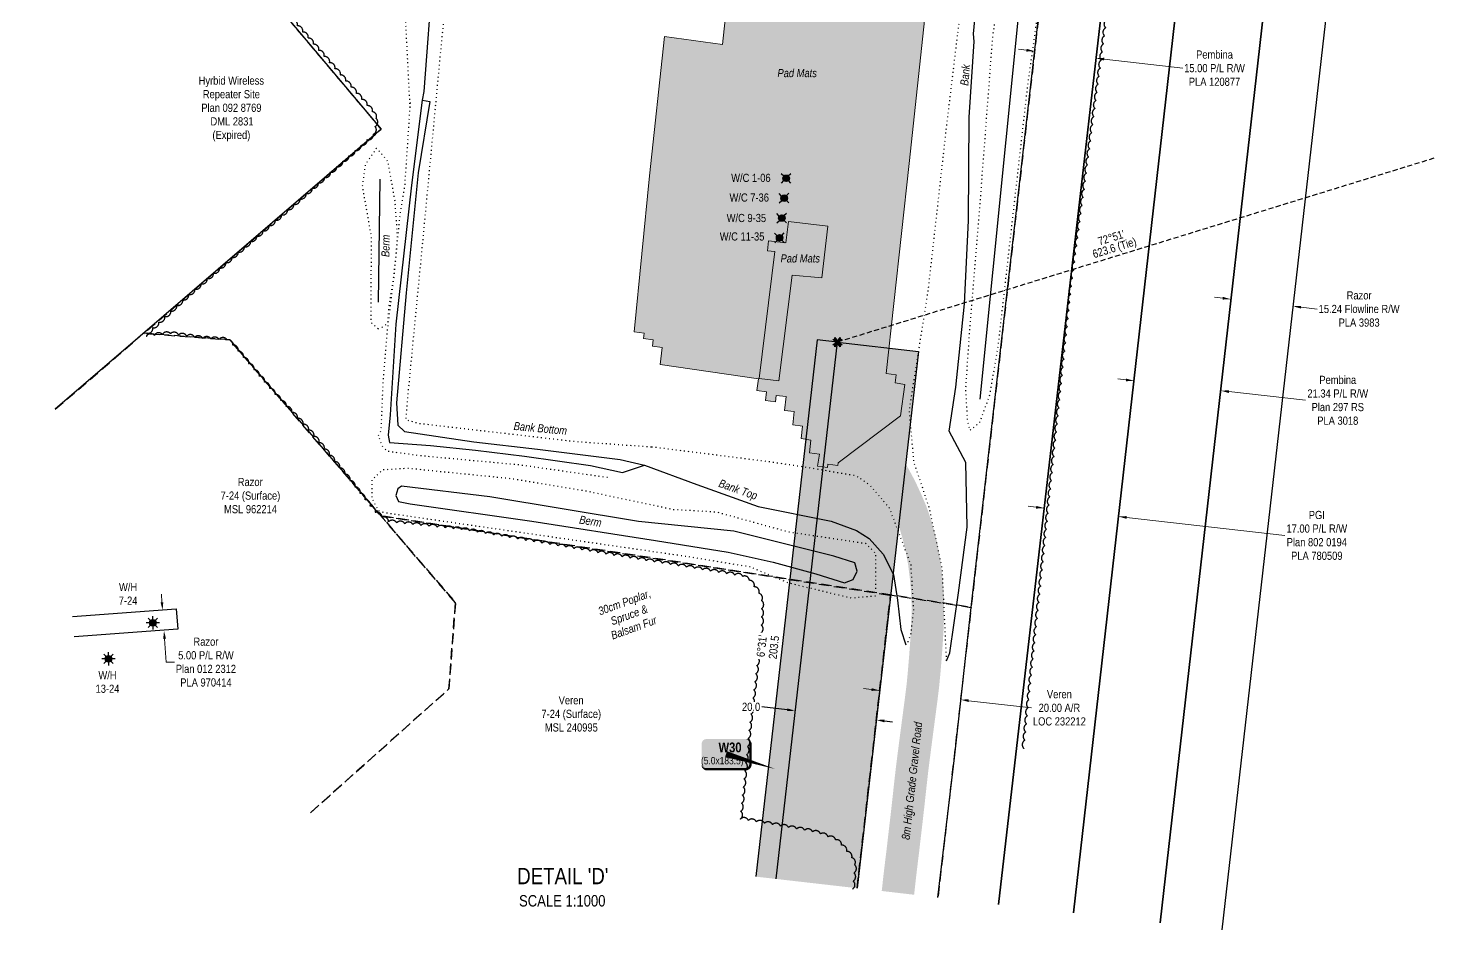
# Model space of a CAD drawing. Extents: x 507923 to 518388, y 6020717 to 6030806.
# Drawn here: x 516663 to 518388, y 6023211 to 6024317 of the extents above; entities that cross this region are included whole.
import ezdxf
from ezdxf.enums import TextEntityAlignment as Align

# ---------------------------------------------------------------- set-up
doc = ezdxf.new("R2010")
doc.units = 0
doc.header["$LTSCALE"] = 5
doc.header["$PDSIZE"] = 0.5
for name, pattern in [('0', [1, 1, 0]), ('foc-ACCESSROAD', [3.75, 2.5, -1.25]), ('foc-TIELINE', [1.875, 1.25, -0.625]), ('foc-TOPO', [1, 0.2, -0.8])]:
    doc.linetypes.add(name, pattern=pattern)
doc.layers.get('Defpoints').update_dxf_attribs({"color": 9})
for name, color, linetype in [('AS-DRILL-T', 8, 'Continuous'), ('AS-ROADS', 254, 'Continuous'), ('C-AR', 13, 'foc-ACCESSROAD'), ('C-WS', 13, 'foc-ACCESSROAD'), ('C-WS-S', 8, 'Continuous'), ('CG-NOTES', 7, 'Continuous'), ('F-RW', 190, 'Continuous'), ('F-WS', 190, 'foc-ACCESSROAD'), ('F-WS-S', 8, 'Continuous'), ('L-BD1', 253, 'Continuous'), ('L-MON', 1, 'Continuous'), ('L-TIE', 7, 'foc-TIELINE'), ('L-TIE-T', 7, 'Continuous'), ('P-PROPOSED', 10, 'Continuous'), ('P-PROPOSED-H', 21, 'Continuous'), ('P-TEMP-BLOCKS', 250, 'Continuous'), ('P-TXT', 4, 'Continuous'), ('P-WORKAREA', 113, 'Continuous'), ('P-WORKAREA-H', 111, 'Continuous'), ('T-BUSH', 110, '0'), ('T-BUSH-T', 110, 'Continuous'), ('T-GENERAL', 48, 'foc-TOPO'), ('T-SLOPE', 48, 'Continuous')]:
    doc.layers.add(name, color=color, linetype=linetype)
for name, color, linetype, lineweight in [('AS-GENERAL', 48, 'Continuous', 18), ('C-AR-T', 13, 'Continuous', 9), ('C-WS-T', 13, 'Continuous', 9), ('F-FLOWLINE-T', 190, 'Continuous', 9), ('F-RW-T', 190, 'Continuous', 9), ('F-WS-T', 190, 'Continuous', 9), ('T-TEXT', 48, 'Continuous', 18)]:
    doc.layers.add(name, color=color, linetype=linetype, lineweight=lineweight)
doc.styles.add('80', font='ARIALN.TTF', dxfattribs={"height": 10})
doc.styles.add('80CG', font='ARIALN.TTF', dxfattribs={"height": 10})
doc.styles.add('80L', font='ARIALN.TTF', dxfattribs={"height": 10})
doc.styles.add('80LS', font='ARIALNI.TTF', dxfattribs={"height": 10})
doc.styles.add('BOLD', font='ARIALNB.TTF')
doc.dimstyles.new('Compass 5 000', dxfattribs={"dimscale": 5, "dimtxt": 9, "dimasz": 2, "dimexe": 0.2, "dimexo": 0.0625, "dimgap": 0.5, "dimtad": 0, "dimtih": 1, "dimtoh": 1, "dimzin": 0, "dimdsep": 46, "dimtxsty": '80CG', "dimcen": 0.1, "dimse1": 1, "dimse2": 1, "dimclrd": 256, "dimclrt": 256, "dimaunit": 1, "dimadec": 4, "dimazin": 0, "dimtfac": 0.06, "dimtofl": 0, "dimtmove": 0, "dimatfit": 1, "dimfxl": 0.2, "dimtolj": 1, "dimtzin": 0, "dimlwd": -1, "dimarcsym": 0})

# ---------------------------------------------------------------- blocks, each defined once
blk = doc.blocks.new('*D513')
at = {"layer": 'Defpoints', "color": 0, "transparency": 16777216}
for p in [(518202.3, 6024541.9), (518278.6, 6024533.2), (518215, 6023975.6)]:
    blk.add_point(p, dxfattribs=at)
at = {"layer": 'F-FLOWLINE-T', "transparency": 16777216}
for p, q in [((518128.8, 6023985.5), (518118.9, 6023986.6)), ((518224.9, 6023974.5), (518244.8, 6023972.2))]:
    blk.add_line(p, q, dxfattribs=at)
for points in [[(518129, 6023987.1), (518128.6, 6023983.8), (518138.7, 6023984.3)], [(518225.1, 6023976.1), (518224.7, 6023972.8), (518215, 6023975.6)]]:
    blk.add_solid(points, dxfattribs=at)
at = {"layer": 'F-FLOWLINE-T', "transparency": 16777216, "insert": (518296.2, 6023972.2), "char_height": 10, "attachment_point": 5, "style": '80CG'}
blk.add_mtext('\\A1;Razor\\P15.24 Flowline R/W\\PPLA 3983', dxfattribs=at)
blk = doc.blocks.new('*D514')
at = {"layer": 'Defpoints', "color": 0, "transparency": 16777216}
for p in [(518075.5, 6024371.1), (518182, 6024359), (518126.6, 6023872)]:
    blk.add_point(p, dxfattribs=at)
at = {"layer": 'F-RW-T', "transparency": 16777216}
for p, q in [((518010.2, 6023885.3), (518000.2, 6023886.4)), ((518136.5, 6023870.9), (518230.5, 6023860.2))]:
    blk.add_line(p, q, dxfattribs=at)
for points in [[(518010.3, 6023886.9), (518010, 6023883.6), (518020.1, 6023884.1)], [(518136.7, 6023872.5), (518136.4, 6023869.2), (518126.6, 6023872)]]:
    blk.add_solid(points, dxfattribs=at)
at = {"layer": 'F-RW-T', "transparency": 16777216, "insert": (518270, 6023860.2), "char_height": 10, "attachment_point": 5, "style": '80CG'}
blk.add_mtext('\\A1;Pembina\\P21.34 P/L R/W\\PPlan 297 RS\\PPLA 3018', dxfattribs=at)
blk = doc.blocks.new('*D515')
at = {"layer": 'Defpoints', "color": 0, "transparency": 16777216}
for p in [(516663.4, 6023590.6), (516830.1, 6023577.6), (516665.2, 6023565.7)]:
    blk.add_point(p, dxfattribs=at)
at = {"layer": 'F-RW-T', "transparency": 16777216}
for p, q in [((516827.6, 6023612.5), (516826.8, 6023622.5)), ((516830.8, 6023567.6), (516832.8, 6023539.1)), ((516832.8, 6023539.1), (516842.8, 6023539.1))]:
    blk.add_line(p, q, dxfattribs=at)
for points in [[(516829.2, 6023612.6), (516825.9, 6023612.4), (516828.3, 6023602.5)], [(516832.5, 6023567.7), (516829.1, 6023567.5), (516830.1, 6023577.6)]]:
    blk.add_solid(points, dxfattribs=at)
at = {"layer": 'F-RW-T', "transparency": 16777216, "insert": (516881.5, 6023539.1), "char_height": 10, "attachment_point": 5, "style": '80CG'}
blk.add_mtext('\\A1;Razor\\P5.00 P/L R/W\\PPlan 012 2312\\PPLA 970414', dxfattribs=at)
blk = doc.blocks.new('*D516')
at = {"layer": 'Defpoints', "color": 0, "transparency": 16777216}
for p in [(517635.5, 6023749.3), (517734.8, 6023737.9), (517604.6, 6023479.5)]:
    blk.add_point(p, dxfattribs=at)
at = {"layer": 'P-TXT', "transparency": 16777216}
for p, q in [((517594.6, 6023480.6), (517563.5, 6023484.2)), ((517713.8, 6023467), (517723.7, 6023465.8))]:
    blk.add_line(p, q, dxfattribs=at)
for points in [[(517594.8, 6023482.3), (517594.5, 6023479), (517604.6, 6023479.5)], [(517714, 6023468.6), (517713.6, 6023465.3), (517703.9, 6023468.1)]]:
    blk.add_solid(points, dxfattribs=at)
at = {"layer": 'P-TXT', "transparency": 16777216, "insert": (517550.3, 6023484.2), "char_height": 10, "attachment_point": 5, "style": '80CG', "bg_fill": 3, "box_fill_scale": 1.1, "bg_fill_color": 256, "bg_fill_true_color": 13158600, "bg_fill_transparency": 0}
blk.add_mtext('\\A1;20.0', dxfattribs=at)
blk = doc.blocks.new('GAS')
h = blk.add_hatch(color=255)
h.dxf.hatch_style = 1
edge = h.paths.add_edge_path()
edge.add_arc((0, 0), 0.9, 0, 360)
for p, q in [((-0.81, 0), (-1.62, 0)), ((-0.57, 0.57), (-1.14, 1.14)), ((0, 0.81), (0, 1.62)), ((0.57, 0.57), (1.14, 1.14)), ((1.62, 0), (0.81, 0)), ((-0.57, -0.57), (-1.14, -1.14)), ((0, -0.81), (0, -1.62)), ((1.14, -1.14), (0.57, -0.57))]:
    blk.add_line(p, q)
blk.add_circle((0, 0), 0.8)
blk = doc.blocks.new('TEMP')
h = blk.add_hatch(color=255)
h.dxf.hatch_style = 1
h.paths.add_polyline_path([(0, 0.25), (-0.67, 1.15), (-0.67, 0.67), (-1.15, 0.67), (-0.25, 0), (-1.15, -0.67), (-0.67, -0.67), (-0.67, -1.15), (0, -0.25), (0.67, -1.15), (0.67, -0.67), (1.15, -0.67), (0.25, 0), (1.15, 0.67), (0.67, 0.67), (0.67, 1.15)])
h.paths.add_polyline_path([(0.57, 0.85), (0.57, 0.57), (0.85, 0.57), (0.08, 0), (0.85, -0.57), (0.57, -0.57), (0.57, -0.85), (0, -0.08), (-0.57, -0.85), (-0.57, -0.57), (-0.85, -0.57), (-0.08, 0), (-0.85, 0.57), (-0.57, 0.57), (-0.57, 0.85), (0, 0.08)], flags=16)
h = blk.add_hatch(color=1)
h.dxf.hatch_style = 1
h.paths.add_polyline_path([(0, 0.08), (-0.57, 0.85), (-0.57, 0.57), (-0.85, 0.57), (-0.08, 0), (-0.85, -0.57), (-0.57, -0.57), (-0.57, -0.85), (0, -0.08), (0.57, -0.85), (0.57, -0.57), (0.85, -0.57), (0.08, 0), (0.85, 0.57), (0.57, 0.57), (0.57, 0.85)])
at = {"color": 1}
for p, q in [((-0.08, 0), (0.08, 0)), ((0, 0.08), (0, -0.08))]:
    blk.add_line(p, q, dxfattribs=at)
at = {"color": 255, "flags": 128}
blk.add_lwpolyline([(-0.25, 0), (-1.15, 0.67), (-0.67, 0.67), (-0.67, 1.15), (0, 0.25), (0.67, 1.15), (0.67, 0.67), (1.15, 0.67), (0.25, 0), (1.15, -0.67), (0.67, -0.67), (0.67, -1.15), (0, -0.25), (-0.67, -1.15), (-0.67, -0.67), (-1.15, -0.67)], close=True, dxfattribs=at)
at = {"color": 1, "flags": 128}
blk.add_lwpolyline([(-0.08, 0), (-0.85, 0.57), (-0.57, 0.57), (-0.57, 0.85), (0, 0.08), (0.57, 0.85), (0.57, 0.57), (0.85, 0.57), (0.08, 0), (0.85, -0.57), (0.57, -0.57), (0.57, -0.85), (0, -0.08), (-0.57, -0.85), (-0.57, -0.57), (-0.85, -0.57)], close=True, dxfattribs=at)
blk = doc.blocks.new('WC2')
at = {"layer": 'L-MON'}
h = blk.add_hatch(color=255, dxfattribs=at)
h.dxf.hatch_style = 1
edge = h.paths.add_edge_path()
edge.add_arc((0, 0), 0.9, 0, 360)
at = {"layer": 'L-MON', "color": 13, "flags": 128}
for points in [[(-0.62, 0.5), (-1.23, 1.12)], [(0.52, 0.61), (1.13, 1.21)], [(-1.18, -1.18), (-0.56, -0.57)], [(1.16, -1.18), (0.56, -0.57)]]:
    blk.add_lwpolyline(points, dxfattribs=at)
at = {"layer": 'L-MON', "color": 13}
for radius in [0.8, 0.373]:
    blk.add_circle((0, 0), radius, dxfattribs=at)
blk = doc.blocks.new('*D544')
at = {"layer": 'C-AR-T', "transparency": 16777216}
for p, q in [((517698.1, 6023505.4), (517688.1, 6023506.6)), ((517817.2, 6023491.8), (517894.2, 6023483))]:
    blk.add_line(p, q, dxfattribs=at)
for points in [[(517698.3, 6023507.1), (517697.9, 6023503.8), (517708, 6023504.3)], [(517817.4, 6023493.5), (517817, 6023490.2), (517807.3, 6023493)]]:
    blk.add_solid(points, dxfattribs=at)
at = {"layer": 'Defpoints', "color": 0, "transparency": 16777216}
for p in [(517710.9, 6023529.6), (517810.1, 6023518.2), (517807.3, 6023493)]:
    blk.add_point(p, dxfattribs=at)
at = {"layer": 'C-AR-T', "transparency": 16777216, "insert": (517928.5, 6023483), "char_height": 10, "attachment_point": 5, "style": '80CG'}
blk.add_mtext('\\A1;Veren\\P20.00 A/R\\PLOC 232212', dxfattribs=at)
blk = doc.blocks.new('*D637')
at = {"layer": 'Defpoints', "color": 0, "transparency": 16777216}
for p in [(517899, 6024295.7), (517973.5, 6024279.8), (517974.3, 6024287)]:
    blk.add_point(p, dxfattribs=at)
at = {"layer": 'F-RW-T', "transparency": 16777216}
for p, q in [((517888.2, 6024289.7), (517878.3, 6024290.8)), ((517983.4, 6024278.7), (518079.8, 6024267.6))]:
    blk.add_line(p, q, dxfattribs=at)
for points in [[(517888.4, 6024291.3), (517888, 6024288), (517898.2, 6024288.5)], [(517983.6, 6024280.4), (517983.2, 6024277), (517973.5, 6024279.8)]]:
    blk.add_solid(points, dxfattribs=at)
at = {"layer": 'F-RW-T', "transparency": 16777216, "insert": (518118.8, 6024267.6), "char_height": 10, "attachment_point": 5, "style": '80CG'}
blk.add_mtext('\\A1;Pembina\\P15.00 P/L R/W\\PPLA 120877', dxfattribs=at)
blk = doc.blocks.new('*D716')
at = {"layer": 'Defpoints', "color": 0, "transparency": 16777216}
for p in [(517911.8, 6023744.3), (518002.9, 6023734), (518001, 6023717.7)]:
    blk.add_point(p, dxfattribs=at)
at = {"layer": 'F-RW-T', "transparency": 16777216}
for p, q in [((517900, 6023729.1), (517890.1, 6023730.2)), ((518011, 6023716.5), (518205.2, 6023694.5))]:
    blk.add_line(p, q, dxfattribs=at)
for points in [[(517900.2, 6023730.7), (517899.9, 6023727.4), (517910, 6023728)], [(518011.2, 6023718.2), (518010.8, 6023714.9), (518001, 6023717.7)]]:
    blk.add_solid(points, dxfattribs=at)
at = {"layer": 'F-RW-T', "transparency": 16777216, "insert": (518244.3, 6023694.5), "char_height": 10, "attachment_point": 5, "style": '80CG'}
blk.add_mtext('\\A1;PGI\\P17.00 P/L R/W\\PPlan 802 0194\\PPLA 780509', dxfattribs=at)
blk = doc.blocks.new('*U749')
h = blk.add_hatch(color=111)
edge = h.paths.add_edge_path()
edge.add_line((-24, -18.5), (24, -18.5))
edge.add_arc((24, -12.5), 6, 270, 360)
edge.add_line((30, -12.5), (30, 12.5))
edge.add_arc((24, 12.5), 6, 0, 90)
edge.add_line((24, 18.5), (-24, 18.5))
edge.add_arc((-24, 12.5), 6, 90, 180)
edge.add_line((-30, 12.5), (-30, -12.5))
edge.add_arc((-24, -12.5), 6, 180, 270)
at = {"color": 250, "flags": 128}
blk.add_lwpolyline([(-24, -18.5, 3, 3, 0), (24, -18.5, 3, 3, 0.414214), (30, -12.5, 3, 3, 0), (30, 12.5, 3, 0, 0.414214), (24, 18.5, 0, 0, 0), (-24, 18.5, 0, 0, 0.414214), (-30, 12.5, 0, 0, 0), (-30, -12.5, 0, 3, 0.414214)], format="xyseb", close=True, dxfattribs=at)
at = {"flags": 128}
blk.add_lwpolyline([(60.9, -18.4, 0, 7.5, 0), (0, 0, 0, 0, 0)], format="xyseb", dxfattribs=at)
at = {"color": 250}
for tag, p, height, style in [('TEMP_AREA_W1_001', (-9.2, 2.2), 12, 'BOLD'), ('ENTER_TEXT_001', (-30.7, -12.5), 9, '80')]:
    blk.add_attdef(tag, p, '', height=height, dxfattribs=dict(at, style=style))

msp = doc.modelspace()

# ---------------------------------------------------------------- hatches: boundary and pattern name
at = {"layer": 'AS-DRILL-T'}
h = msp.add_hatch(color=256, dxfattribs=at)
h.dxf.hatch_style = 1
h.paths.add_polyline_path([(517584.229, 6023884.095), (517600.709, 6024013.795), (517637.004, 6024010.525), (517644.634, 6024074.015), (517596.119, 6024079.51), (517592.814, 6024053.255), (517571.459, 6024055.74), (517570.264, 6024043.725), (517579.264, 6024042.56), (517560.129, 6023887.115), (517584.429, 6023884.155)])
at = {"layer": 'AS-ROADS'}
h = msp.add_hatch(color=256, dxfattribs=at)
h.dxf.hatch_style = 1
h.paths.add_polyline_path([(517783.844, 6024520.655), (517771.524, 6024521.42), (517770.544, 6024511.645), (517554.359, 6024543.51), (517553.259, 6024536.165), (517541.149, 6024538.145), (517515.299, 6024296.815), (517444.049, 6024306.485), (517425.634, 6024135.68), (517406.764, 6023944.2), (517418.919, 6023942.755), (517418.139, 6023936.05), (517430.319, 6023934.57), (517429.304, 6023926.67), (517441.389, 6023925.2), (517438.764, 6023904.125), (517559.254, 6023886.395), (517557.464, 6023872.13), (517569.329, 6023870.545), (517568.104, 6023860.135), (517580.204, 6023858.29), (517581.189, 6023866.26), (517593.504, 6023865.065), (517591.409, 6023847.76), (517603.259, 6023846.32), (517601.644, 6023830.34), (517613.534, 6023828.475), (517611.574, 6023813.3), (517623.764, 6023811.275), (517621.854, 6023795.895), (517634.009, 6023794.19), (517631.809, 6023779.56), (517644.114, 6023777.73), (517644.584, 6023781.93), (517656.774, 6023780.305), (517657.149, 6023783.5), (517733.389, 6023841.11), (517738.869, 6023879.79), (517726.874, 6023881.71), (517728.159, 6023891.33), (517716.034, 6023893.035), (517744.164, 6024150.735)])
h.paths.add_polyline_path([(517596.119, 6024079.51), (517644.634, 6024074.015), (517637.004, 6024010.525), (517600.709, 6024013.795), (517584.24, 6023884.178), (517584.429, 6023884.155), (517584.229, 6023884.095), (517584.24, 6023884.178), (517560.129, 6023887.115), (517579.264, 6024042.56), (517570.264, 6024043.725), (517571.459, 6024055.74), (517592.814, 6024053.255)], flags=16)
at = {"layer": 'P-PROPOSED-H'}
h = msp.add_hatch(color=256, dxfattribs=at)
h.dxf.hatch_style = 1
h.paths.add_polyline_path([(517581, 6023273.121), (517656.241, 6023931.641), (517755.541, 6023920.295), (517680.301, 6023261.775)])
at = {"layer": 'P-WORKAREA-H'}
h = msp.add_hatch(color=256, dxfattribs=at)
h.dxf.hatch_style = 1
h.paths.add_polyline_path([(517581, 6023273.121), (517656.241, 6023931.641), (517631.416, 6023934.479), (517575.76, 6023447.577), (517556.144, 6023275.962)])

# ---------------------------------------------------------------- linework, layer by layer
at = {"layer": 'AS-GENERAL', "flags": 128}
msp.add_lwpolyline([(517541.149, 6024538.145), (517515.299, 6024296.815), (517444.049, 6024306.485), (517425.634, 6024135.68), (517406.764, 6023944.2), (517418.919, 6023942.755), (517418.139, 6023936.05), (517430.319, 6023934.57), (517429.304, 6023926.67), (517441.389, 6023925.2), (517438.764, 6023904.125), (517559.254, 6023886.395), (517557.464, 6023872.13), (517569.329, 6023870.545), (517568.104, 6023860.135), (517580.204, 6023858.29), (517581.189, 6023866.26), (517593.504, 6023865.065), (517591.409, 6023847.76), (517603.259, 6023846.32), (517601.644, 6023830.34), (517613.534, 6023828.475), (517611.574, 6023813.3), (517623.764, 6023811.275), (517621.854, 6023795.895), (517634.009, 6023794.19), (517631.809, 6023779.56), (517644.114, 6023777.73), (517644.584, 6023781.93), (517656.774, 6023780.305), (517657.149, 6023783.5), (517733.389, 6023841.11), (517738.869, 6023879.79), (517726.874, 6023881.71), (517728.159, 6023891.33), (517716.034, 6023893.035), (517744.164, 6024150.735), (517783.844, 6024520.655)], dxfattribs=at)
msp.add_lwpolyline([(517584.229, 6023884.095), (517600.709, 6024013.795), (517637.004, 6024010.525), (517644.634, 6024074.015), (517596.119, 6024079.51), (517592.814, 6024053.255), (517571.459, 6024055.74), (517570.264, 6024043.725), (517579.264, 6024042.56), (517560.129, 6023887.115), (517584.429, 6023884.155)], close=True, dxfattribs=at)
at = {"layer": 'AS-ROADS', "const_width": 39.979, "flags": 128}
msp.add_lwpolyline([(517668.114, 6023844.43), (517668.139, 6023844.355), (517677.299, 6023832.455), (517686.644, 6023820.595), (517697.314, 6023807), (517707.919, 6023793.33), (517717.749, 6023779.865), (517726.329, 6023765.775), (517733.779, 6023751.875), (517740.839, 6023736.605), (517746.749, 6023722.815), (517751.729, 6023708.335), (517755.969, 6023693.83), (517759.514, 6023679.18), (517762.709, 6023661.645), (517764.929, 6023643.925), (517766.304, 6023628.71), (517767.064, 6023612.275), (517767.064, 6023595.51), (517766.364, 6023578.66), (517765.319, 6023561.54), (517763.999, 6023543.68), (517762.489, 6023525.47), (517761.024, 6023510.295), (517759.074, 6023494.36), (517756.894, 6023477.865), (517754.519, 6023459.81), (517752.454, 6023444.09), (517750.189, 6023426.6), (517747.804, 6023407.75), (517745.534, 6023387.765), (517743.279, 6023366.85), (517740.839, 6023345.315), (517738.224, 6023323.06), (517736.494, 6023307.94), (517734.609, 6023292.58), (517732.744, 6023277.085), (517731.024, 6023261.38), (517730.404, 6023256.051)], dxfattribs=at)
at = {"layer": 'C-AR', "flags": 128}
msp.add_lwpolyline([(517680.301, 6023261.775), (517721.408, 6023621.551), (517820.201, 6023606.238), (517779.548, 6023250.435)], dxfattribs=at)
at = {"layer": 'C-WS', "flags": 128}
msp.add_lwpolyline([(517970.815, 6024924.442), (517953.82, 6024775.695), (517820.201, 6023606.238), (517096.152, 6023718.47), (516910.733, 6023934.376), (516805.094, 6023942.39), (517096.561, 6024192.87), (516781.365, 6024567.254), (517080.901, 6024824.465), (517803.882, 6024784.072), (517834.444, 6025051.556)], dxfattribs=at)
at = {"layer": 'C-WS', "lineweight": -2}
msp.add_lwpolyline([(517009.834, 6023354.392), (517179.58, 6023506.218), (517187.613, 6023611.933), (517096.152, 6023718.47), (517721.365, 6023621.176), (517680.301, 6023261.775)], dxfattribs=at)
at = {"layer": 'F-RW', "flags": 128}
for points in [[(517779.548, 6023250.435), (517799.777, 6023421.708), (517820.201, 6023606.238), (517970.815, 6024924.442)], [(517853.984, 6023241.931), (518046.736, 6024915.767)], [(518046.736, 6024915.767), (517853.984, 6023241.931)], [(517945.963, 6023231.421), (518128.442, 6024842.554), (518135.584, 6024905.616)], [(518135.584, 6024905.616), (518128.442, 6024842.554), (517945.963, 6023231.421)], [(518051.951, 6023219.311), (518236.581, 6024842.847), (518242.339, 6024893.418)], [(518242.339, 6024893.418), (518236.581, 6024842.847), (518051.951, 6023219.311)], [(518318.711, 6024884.692), (518313.961, 6024843.055), (518127.703, 6023210.656)], [(516717.955, 6023595.116), (516845.078, 6023604.277), (516846.857, 6023579.335), (516719.75, 6023570.185)]]:
    msp.add_lwpolyline(points, dxfattribs=at)
at = {"layer": 'F-WS', "linetype": 'ByBlock', "flags": 128}
msp.add_lwpolyline([(516664.694, 6024619.864), (516701.307, 6024651.316), (516781.365, 6024567.254), (517096.561, 6024192.87), (516696.7, 6023849.229)], dxfattribs=at)
at = {"layer": 'F-WS', "flags": 128}
msp.add_lwpolyline([(516696.7, 6023849.229), (516805.094, 6023942.39), (516910.733, 6023934.376), (517096.152, 6023718.47), (517187.613, 6023611.933), (517179.58, 6023506.218), (517009.834, 6023354.392)], dxfattribs=at)
at = {"layer": 'L-TIE', "flags": 128}
msp.add_lwpolyline([(518387.913, 6024157.098), (517656.241, 6023931.641)], dxfattribs=at)
at = {"layer": 'P-PROPOSED'}
msp.add_lwpolyline([(517581, 6023273.121), (517656.241, 6023931.641), (517755.541, 6023920.295), (517680.301, 6023261.775)], dxfattribs=at)
at = {"layer": 'P-WORKAREA'}
msp.add_lwpolyline([(517581, 6023273.121), (517656.241, 6023931.641), (517631.416, 6023934.479), (517575.76, 6023447.577), (517556.144, 6023275.962)], dxfattribs=at)
at = {"layer": 'T-BUSH', "flags": 128}
for points in [[(518051.56, 6024915.556, 0.13359626), (518053.323, 6024912.882, 0.52056705), (518052.21, 6024902.949, 0.52056705), (518051.097, 6024893.017, 0.52056705), (518049.985, 6024883.084, 0.52056705), (518048.872, 6024873.152, 0.52056705), (518047.76, 6024863.219, 0.52056705), (518046.647, 6024853.287, 0.52056705), (518045.534, 6024843.354, 0.52056705), (518044.422, 6024833.422, 0.52056705), (518043.309, 6024823.489, 0.52056705), (518042.196, 6024813.557, 0.52056705), (518041.084, 6024803.624, 0.52056705), (518039.971, 6024793.692, 0.52056705), (518038.858, 6024783.759, 0.52056705), (518037.746, 6024773.827, 0.52056705), (518036.633, 6024763.894, 0.52056705), (518035.52, 6024753.962, 0.52056705), (518034.408, 6024744.029, 0.52056705), (518033.295, 6024734.096, 0.52056705), (518032.183, 6024724.164, 0.52056705), (518031.07, 6024714.231, 0.52056705), (518029.957, 6024704.299, 0.52056705), (518028.845, 6024694.366, 0.52056705), (518027.732, 6024684.434, 0.52056705), (518026.619, 6024674.501, 0.52056705), (518025.507, 6024664.569, 0.52056705), (518024.394, 6024654.636, 0.52056705), (518023.331, 6024644.699, 0.52056705), (518022.435, 6024634.744, 0.52056705), (518021.538, 6024624.79, 0.52056705), (518020.642, 6024614.836, 0.52056705), (518019.745, 6024604.881, 0.52056705), (518018.848, 6024594.927, 0.52056705), (518017.952, 6024584.973, 0.52056705), (518017.055, 6024575.018, 0.52056705), (518016.159, 6024565.064, 0.52056705), (518015.262, 6024555.109, 0.52056705), (518014.366, 6024545.155, 0.52056705), (518013.469, 6024535.201, 0.52056705), (518012.573, 6024525.246, 0.52056705), (518011.371, 6024515.326, 0.52056705), (518010.063, 6024505.417, 0.52056705), (518008.754, 6024495.509, 0.52056705), (518007.446, 6024485.6, 0.52056705), (518006.137, 6024475.691, 0.52056705), (518004.828, 6024465.783, 0.52056705), (518003.52, 6024455.874, 0.52056705), (518002.211, 6024445.965, 0.52056705), (518000.903, 6024436.057, 0.52056705), (517999.594, 6024426.148, 0.52056705), (517998.286, 6024416.24, 0.52056705), (517996.977, 6024406.331, 0.52056705), (517995.669, 6024396.422, 0.52056705), (517994.36, 6024386.514, 0.52056705), (517993.052, 6024376.605, 0.52056705), (517991.743, 6024366.697, 0.52056705), (517990.434, 6024356.788, 0.52056705), (517989.126, 6024346.879, 0.52056705), (517987.817, 6024336.971, 0.52056705), (517986.509, 6024327.062, 0.52056705), (517985.2, 6024317.153, 0.52056705), (517983.892, 6024307.245, 0.52056705), (517982.583, 6024297.336, 0.52056705), (517981.275, 6024287.428, 0.52056705), (517979.966, 6024277.519, 0.52056705), (517978.657, 6024267.61, 0.52056705), (517977.349, 6024257.702, 0.52056705), (517976.04, 6024247.793, 0.52056705), (517974.732, 6024237.884, 0.52056705), (517973.423, 6024227.976, 0.52056705), (517972.115, 6024218.067, 0.52056705), (517970.806, 6024208.159, 0.52056705), (517969.498, 6024198.25, 0.52056705), (517968.189, 6024188.341, 0.52056705), (517966.881, 6024178.433, 0.52056705), (517965.572, 6024168.524, 0.52056705), (517964.263, 6024158.615, 0.52056705), (517962.955, 6024148.707, 0.52056705), (517961.646, 6024138.798, 0.52056705), (517960.338, 6024128.89, 0.52056705), (517959.029, 6024118.981, 0.52056705), (517957.721, 6024109.072, 0.52056705), (517956.412, 6024099.164, 0.52056705), (517955.104, 6024089.255, 0.52056705), (517953.795, 6024079.346, 0.52056705), (517952.486, 6024069.438, 0.52056705), (517951.178, 6024059.529, 0.52056705), (517949.869, 6024049.621, 0.52056705), (517948.561, 6024039.712, 0.52056705), (517947.252, 6024029.803, 0.52056705), (517945.944, 6024019.895, 0.52056705), (517944.635, 6024009.986, 0.52056705), (517943.381, 6024000.071, 0.52056705), (517942.358, 6023990.129, 0.52056705), (517941.334, 6023980.187, 0.52056705), (517940.311, 6023970.245, 0.52056705), (517939.288, 6023960.303, 0.52056705), (517938.264, 6023950.36, 0.52056705), (517937.241, 6023940.418, 0.52056705), (517936.218, 6023930.476, 0.52056705), (517935.194, 6023920.534, 0.52056705), (517934.171, 6023910.592, 0.52056705), (517933.148, 6023900.65, 0.52056705), (517932.124, 6023890.708, 0.52056705), (517931.101, 6023880.766, 0.52056705), (517930.077, 6023870.823, 0.52056705), (517929.054, 6023860.881, 0.52056705), (517928.031, 6023850.939, 0.52056705), (517927.007, 6023840.997, 0.52056705), (517925.984, 6023831.055, 0.52056705), (517924.961, 6023821.113, 0.52056705), (517923.937, 6023811.171, 0.52056705), (517922.914, 6023801.229, 0.52056705), (517921.891, 6023791.286, 0.52056705), (517920.867, 6023781.344, 0.52056705), (517919.844, 6023771.402, 0.52056705), (517918.82, 6023761.46, 0.52056705), (517917.797, 6023751.518, 0.52056705), (517916.774, 6023741.576, 0.52056705), (517915.75, 6023731.634, 0.52056705), (517914.727, 6023721.692, 0.52056705), (517913.704, 6023711.749, 0.52056705), (517912.68, 6023701.807, 0.52056705), (517911.657, 6023691.865, 0.52056705), (517910.633, 6023681.923, 0.52056705), (517909.61, 6023671.981, 0.52056705), (517908.587, 6023662.039, 0.52056705), (517907.563, 6023652.097, 0.52056705), (517906.54, 6023642.155, 0.52056705), (517905.517, 6023632.213, 0.52056705), (517904.493, 6023622.27, 0.52056705), (517903.47, 6023612.328, 0.52056705), (517902.447, 6023602.386, 0.52056705), (517901.423, 6023592.444, 0.52056705), (517900.4, 6023582.502, 0.52056705), (517899.376, 6023572.56, 0.52056705), (517898.353, 6023562.618, 0.52056705), (517897.33, 6023552.676, 0.52056705), (517896.306, 6023542.733, 0.52056705), (517895.283, 6023532.791, 0.52056705), (517894.26, 6023522.849, 0.52056705), (517893.236, 6023512.907, 0.52056705), (517892.213, 6023502.965, 0.52056705), (517891.19, 6023493.023, 0.52056705), (517890.166, 6023483.081, 0.52056705), (517889.143, 6023473.139, 0.52056705), (517888.119, 6023463.196, 0.52056705), (517887.096, 6023453.254, 0.52056705), (517886.073, 6023443.312, 0.52056705), (517885.032, 6023433.198)], [(517674.628, 6023260.697, 0.52056705), (517675.527, 6023270.651, 0.52056705), (517676.425, 6023280.605, 0.52056705), (517677.323, 6023290.559, 0.52056705), (517673.874, 6023299.173, 0.52056705), (517667.524, 6023306.891, 0.52056705), (517661.174, 6023314.609, 0.52056705), (517653.966, 6023321.139, 0.52056705), (517644.644, 6023324.746, 0.52056705), (517635.323, 6023328.352, 0.52056705), (517625.753, 6023331.066, 0.52056705), (517615.91, 6023332.796, 0.52056705), (517606.066, 6023334.526, 0.52056705), (517596.222, 6023336.257, 0.52056705), (517586.378, 6023337.987, 0.52056705), (517576.535, 6023339.717, 0.52056705), (517566.691, 6023341.447, 0.52056705), (517556.847, 6023343.177, 0.52056705), (517547.003, 6023344.908, 0.52056705), (517537.16, 6023346.638, 0.52056705), (517537.569, 6023356.119, 0.52056705), (517538.589, 6023366.062, 0.52056705), (517539.608, 6023376.004, 0.52056705), (517540.628, 6023385.947, 0.52056705), (517541.647, 6023395.889, 0.52056705), (517542.667, 6023405.832, 0.52056705), (517543.687, 6023415.774, 0.52056705), (517544.706, 6023425.717, 0.52056705), (517545.726, 6023435.659, 0.52056705), (517546.746, 6023445.602, 0.52056705), (517547.766, 6023455.544, 0.52056705), (517548.953, 6023465.468, 0.52056705), (517550.14, 6023475.392, 0.52056705), (517551.327, 6023485.316, 0.52056705), (517552.513, 6023495.24, 0.52056705), (517553.7, 6023505.164, 0.52056705), (517554.887, 6023515.088, 0.52056705), (517556.074, 6023525.012, 0.52056705), (517557.261, 6023534.936, 0.52056705), (517558.447, 6023544.86, 0.52056705), (517559.634, 6023554.783, 0.52056705), (517560.821, 6023564.707, 0.52056705), (517562.008, 6023574.631, 0.52056705), (517562.89, 6023584.575, 0.52056705), (517562.988, 6023594.569, 0.52056705), (517563.087, 6023604.563, 0.52056705), (517563.185, 6023614.557, 0.52056705), (517560.014, 6023623.48, 0.52056705), (517554.018, 6023631.476, 0.52056705), (517548.023, 6023639.473, 0.52056705), (517540.108, 6023644.3, 0.52056705), (517530.243, 6023645.904, 0.52056705), (517520.378, 6023647.508, 0.52056705), (517510.513, 6023649.111, 0.52056705), (517500.648, 6023650.715, 0.52056705), (517490.783, 6023652.319, 0.52056705), (517480.917, 6023653.923, 0.52056705), (517471.052, 6023655.527, 0.52056705), (517461.187, 6023657.131, 0.52056705), (517451.322, 6023658.735, 0.52056705), (517441.457, 6023660.338, 0.52056705), (517431.592, 6023661.942, 0.52056705), (517421.727, 6023663.546, 0.52056705), (517411.862, 6023665.15, 0.52056705), (517401.996, 6023666.754, 0.52056705), (517392.131, 6023668.358, 0.52056705), (517382.268, 6023669.973, 0.52056705), (517372.416, 6023671.652, 0.52056705), (517362.563, 6023673.332, 0.52056705), (517352.711, 6023675.012, 0.52056705), (517342.858, 6023676.692, 0.52056705), (517333.006, 6023678.371, 0.52056705), (517323.153, 6023680.051, 0.52056705), (517313.301, 6023681.731, 0.52056705), (517303.448, 6023683.41, 0.52056705), (517293.596, 6023685.09, 0.52056705), (517283.743, 6023686.77, 0.52056705), (517273.891, 6023688.449, 0.52056705), (517264.038, 6023690.129, 0.52056705), (517254.186, 6023691.809, 0.52056705), (517244.333, 6023693.488, 0.52056705), (517234.481, 6023695.168, 0.52056705), (517224.628, 6023696.848, 0.52056705), (517214.776, 6023698.528, 0.52056705), (517204.923, 6023700.207, 0.52056705), (517195.044, 6023701.691, 0.52056705), (517185.102, 6023702.717, 0.52056705), (517175.16, 6023703.743, 0.52056705), (517165.218, 6023704.769, 0.52056705), (517155.276, 6023705.795, 0.52056705), (517145.335, 6023706.821, 0.52056705), (517135.393, 6023707.847, 0.52056705), (517125.451, 6023708.873, 0.52056705), (517115.509, 6023709.899, 0.52056705), (517105.657, 6023711.167, 0.52056705), (517097.459, 6023716.884, 0.52056705), (517089.261, 6023722.602, 0.52056705), (517082.998, 6023730.376, 0.52056705), (517076.789, 6023738.208, 0.52056705), (517070.58, 6023746.041, 0.52056705), (517064.372, 6023753.873, 0.52056705), (517058.163, 6023761.705, 0.52056705), (517051.895, 6023769.489, 0.52056705), (517045.567, 6023777.226, 0.52056705), (517039.239, 6023784.962, 0.52056705), (517032.911, 6023792.698, 0.52056705), (517026.583, 6023800.435, 0.52056705), (517020.255, 6023808.171, 0.52056705), (517013.927, 6023815.907, 0.52056705), (517007.469, 6023823.529, 0.52056705), (517000.615, 6023830.803, 0.52056705), (516993.76, 6023838.077, 0.52056705), (516986.906, 6023845.351, 0.52056705), (516980.051, 6023852.625, 0.52056705), (516973.197, 6023859.898, 0.52056705), (516966.373, 6023867.2, 0.52056705), (516959.88, 6023874.798, 0.52056705), (516953.387, 6023882.397, 0.52056705), (516946.894, 6023889.995, 0.52056705), (516940.402, 6023897.594, 0.52056705), (516933.909, 6023905.192, 0.52056705), (516927.416, 6023912.791, 0.52056705), (516920.923, 6023920.389, 0.52056705), (516914.479, 6023928.027, 0.52056705), (516907.574, 6023934.321, 0.52056705), (516897.596, 6023934.911, 0.52056705), (516887.619, 6023935.502, 0.52056705), (516877.642, 6023936.093, 0.52056705), (516867.745, 6023937.452, 0.52056705), (516857.863, 6023938.945, 0.52056705), (516847.98, 6023940.437, 0.52056705), (516838.098, 6023941.93, 0.52056705), (516828.171, 6023941.005, 0.52056705), (516818.24, 6023939.876, 0.52056705), (516808.309, 6023938.748, 0.52056705), (516809.127, 6023942.564, 0.52056705), (516816.446, 6023949.37, 0.52056705), (516823.765, 6023956.177, 0.52056705), (516831.083, 6023962.984, 0.52056705), (516838.402, 6023969.791, 0.52056705), (516845.72, 6023976.597, 0.52056705), (516853.039, 6023983.404, 0.52056705), (516860.398, 6023990.165, 0.52056705), (516867.986, 6023996.67, 0.52056705), (516875.574, 6024003.175, 0.52056705), (516883.162, 6024009.68, 0.52056705), (516890.75, 6024016.185, 0.52056705), (516898.338, 6024022.691, 0.52056705), (516905.926, 6024029.196, 0.52056705), (516913.514, 6024035.701, 0.52056705), (516921.102, 6024042.206, 0.52056705), (516928.69, 6024048.711, 0.52056705), (516936.278, 6024055.216, 0.52056705), (516943.866, 6024061.721, 0.52056705), (516951.454, 6024068.226, 0.52056705), (516959.042, 6024074.731, 0.52056705), (516966.629, 6024081.236, 0.52056705), (516974.217, 6024087.741, 0.52056705), (516981.805, 6024094.246, 0.52056705), (516989.393, 6024100.751, 0.52056705), (516996.959, 6024107.282, 0.52056705), (517004.456, 6024113.891, 0.52056705), (517011.954, 6024120.5, 0.52056705), (517019.452, 6024127.109, 0.52056705), (517026.95, 6024133.718, 0.52056705), (517034.448, 6024140.327, 0.52056705), (517041.945, 6024146.935, 0.52056705), (517049.443, 6024153.544, 0.52056705), (517056.941, 6024160.153, 0.52056705), (517064.439, 6024166.762, 0.52056705), (517071.936, 6024173.371, 0.52056705), (517079.434, 6024179.98, 0.52056705), (517086.932, 6024186.588, 0.52056705), (517089.014, 6024196.079, 0.52056705), (517090.306, 6024205.99, 0.52056705), (517085.798, 6024214.141, 0.52056705), (517079.217, 6024221.663, 0.52056705), (517072.636, 6024229.185, 0.52056705), (517066.055, 6024236.708, 0.52056705), (517059.474, 6024244.23, 0.52056705), (517052.893, 6024251.752, 0.52056705), (517046.312, 6024259.274, 0.52056705), (517039.731, 6024266.796, 0.52056705), (517033.15, 6024274.318, 0.52056705), (517026.569, 6024281.841, 0.52056705), (517019.988, 6024289.363, 0.52056705), (517013.407, 6024296.885, 0.52056705), (517006.826, 6024304.407, 0.52056705), (517000.245, 6024311.929, 0.52056705), (516993.664, 6024319.452, 0.52056705), (516987.083, 6024326.974, 0.52056705), (516980.485, 6024334.481, 0.52056705), (516973.873, 6024341.976, 0.52056705), (516967.262, 6024349.472, 0.52056705), (516960.65, 6024356.967, 0.52056705), (516954.039, 6024364.463, 0.52056705), (516947.427, 6024371.958, 0.52056705), (516940.816, 6024379.454, 0.52056705), (516934.205, 6024386.949, 0.52056705), (516927.593, 6024394.445, 0.52056705), (516920.982, 6024401.94, 0.52056705), (516914.37, 6024409.436, 0.52056705), (516907.759, 6024416.931, 0.52056705), (516901.148, 6024424.427, 0.52056705), (516894.536, 6024431.922, 0.52056705), (516887.925, 6024439.418, 0.52056705), (516881.313, 6024446.913, 0.52056705), (516874.702, 6024454.409, 0.52056705), (516868.09, 6024461.904, 0.52056705), (516861.479, 6024469.4, 0.52056705), (516854.868, 6024476.895, 0.52056705), (516848.256, 6024484.391, 0.52056705), (516841.645, 6024491.886, 0.52056705), (516835.033, 6024499.382, 0.52056705), (516828.422, 6024506.877, 0.52056705), (516821.81, 6024514.372, 0.52056705), (516815.199, 6024521.868, 0.52056705), (516808.588, 6024529.363, 0.52056705), (516801.976, 6024536.859, 0.52056705), (516795.365, 6024544.354, 0.52056705), (516788.753, 6024551.85, 0.52056705), (516782.142, 6024559.345, 0.52056705), (516780.571, 6024566.459, 0.52056705), (516788.235, 6024572.874, 0.52056705), (516795.9, 6024579.288, 0.52056705), (516803.565, 6024585.703, 0.52056705), (516811.23, 6024592.117, 0.52056705), (516818.894, 6024598.532, 0.52056705), (516826.559, 6024604.946, 0.52056705), (516834.224, 6024611.36, 0.52056705), (516841.888, 6024617.775, 0.52056705), (516849.553, 6024624.189, 0.52056705), (516857.218, 6024630.604, 0.52056705), (516864.883, 6024637.018, 0.52056705), (516872.547, 6024643.433, 0.52056705), (516880.212, 6024649.847, 0.52056705), (516887.877, 6024656.262, 0.52056705), (516895.541, 6024662.676, 0.52056705), (516903.206, 6024669.091, 0.52056705), (516910.871, 6024675.505, 0.52056705), (516918.535, 6024681.92, 0.52056705), (516926.2, 6024688.334, 0.52056705), (516933.865, 6024694.748, 0.52056705), (516941.53, 6024701.163, 0.52056705), (516949.194, 6024707.577, 0.52056705), (516956.859, 6024713.992, 0.52056705), (516964.524, 6024720.406, 0.52056705), (516972.188, 6024726.821, 0.52056705), (516979.853, 6024733.235, 0.52056705), (516987.518, 6024739.65, 0.52056705), (516995.339, 6024745.869, 0.52056705), (517003.255, 6024751.971, 0.52056705), (517011.171, 6024758.073, 0.52056705), (517019.087, 6024764.175, 0.52056705), (517027.002, 6024770.277, 0.52056705), (517034.918, 6024776.379, 0.52056705), (517042.834, 6024782.481, 0.52056705), (517050.75, 6024788.583, 0.52056705), (517058.666, 6024794.685, 0.52056705), (517066.581, 6024800.786, 0.52056705), (517074.497, 6024806.888, 0.52056705), (517082.413, 6024812.99, 0.52056705), (517090.329, 6024819.092, 0.52056705), (517098.006, 6024825.479, 0.52056705), (517105.419, 6024832.183, 0.52056705), (517112.831, 6024838.888, 0.52056705), (517120.244, 6024845.592, 0.51476873), (517127.669, 6024852.185, 0.51476873)]]:
    msp.add_lwpolyline(points, format="xyb", dxfattribs=at)
at = {"layer": 'T-GENERAL', "flags": 128}
for points in [[(517881.959, 6024508.87), (517916.659, 6024580.755), (517926.394, 6024653.255), (517932.814, 6024729.96), (517931.534, 6024799.935), (517907.404, 6024838.64), (517863.894, 6024843.325), (517847.829, 6024822.295), (517827.764, 6024741.705), (517816.889, 6024708.84), (517788.559, 6024684.665), (517766.739, 6024686.68), (517618.209, 6024693.06), (517441.739, 6024709.225), (517341.269, 6024720.885), (517236.969, 6024728.405), (517187.409, 6024730.49), (517156.474, 6024720.875), (517144.849, 6024674.525), (517137.879, 6024573.76), (517121.364, 6024417.45), (517125.679, 6024335.665), (517131.834, 6024215.125)], [(517804.029, 6024311.215), (517826.594, 6024498.38), (517836.114, 6024577.475), (517833.364, 6024585.26), (517808.324, 6024588.125), (517558.024, 6024613.425), (517236.479, 6024652.96), (517221.754, 6024653.88), (517208.849, 6024633.51), (517170.964, 6024306.53), (517148.219, 6024065.2), (517127.814, 6023853.41), (517126.614, 6023836.335), (517143.834, 6023831.885), (517335.779, 6023809.665), (517428.164, 6023803.225)], [(517790.094, 6023540.735), (517784.829, 6023653.895), (517768.924, 6023728.425), (517749.989, 6023784.69), (517744.489, 6023848.25), (517767.714, 6023995.335), (517789.919, 6024193.715), (517804.019, 6024311.225)], [(517374.159, 6023765.43), (517266.329, 6023780.865), (517146.189, 6023791.98), (517103.914, 6023797.585), (517097.219, 6023804.915), (517093.224, 6023817.095), (517096.524, 6023823.185), (517098.929, 6023881.805), (517103.544, 6023939.57), (517112.824, 6024016.32), (517119.749, 6024087.385), (517125.619, 6024123.145), (517132.444, 6024225.72)], [(517428.229, 6023803.325), (517569.864, 6023785.505), (517619.599, 6023778.065), (517679.224, 6023767.8), (517695.839, 6023756.405), (517719.704, 6023728.41), (517746.024, 6023659.175), (517749.484, 6023603.14), (517745.904, 6023572.495), (517741.194, 6023560.775)]]:
    msp.add_lwpolyline(points, dxfattribs=at)
for points in [[(517898.444, 6024518.445), (517881.959, 6024508.87), (517869.554, 6024462.445), (517846.404, 6024306.225), (517829.279, 6024080.375), (517818.099, 6023945.64), (517813.279, 6023873.48), (517815.624, 6023834.845), (517818.729, 6023823.42), (517830.644, 6023832.81), (517843.329, 6023866.93), (517853.749, 6023928.74), (517889.694, 6024246.1), (517906.689, 6024368.085), (517910.559, 6024472.63), (517908.034, 6024500.155)], [(517092.909, 6023947.975), (517084.339, 6023955.37), (517084.464, 6024061.71), (517073.664, 6024122.8), (517077.404, 6024149.84), (517090.914, 6024169.47), (517104.334, 6024153.75), (517113.249, 6024104.025), (517116.274, 6024059.175), (517111.809, 6024013.235), (517105.564, 6023972.925), (517104.024, 6023954.065), (517094.089, 6023947.6)], [(517129.099, 6023777.11), (517258.479, 6023764.09), (517344.529, 6023749.82), (517454.759, 6023726.485), (517507.384, 6023723.475), (517596.214, 6023698.935), (517690.499, 6023684.855), (517702.704, 6023672.8), (517702.799, 6023619.985), (517673.529, 6023617.41), (517595.964, 6023636.095), (517549.174, 6023655.78), (517471.964, 6023668.43), (517100.454, 6023722.18), (517092.884, 6023724.74), (517085.489, 6023740.33), (517085.274, 6023762.775), (517098.739, 6023775.19), (517129.099, 6023777.11)]]:
    msp.add_lwpolyline(points, close=True, dxfattribs=at)
at = {"layer": 'T-SLOPE', "flags": 128}
for points in [[(517790.034, 6023540.72), (517794.114, 6023550.31), (517804.639, 6023623.995), (517815.559, 6023704.745), (517813.754, 6023783.81), (517793.389, 6023822.435), (517801.624, 6023876.175), (517812.274, 6023978.595), (517817.179, 6024080.695), (517817.759, 6024207.355), (517823.764, 6024300.28), (517823.289, 6024309.905), (517850.454, 6024599.21)], [(517894.864, 6024498.255), (517830.959, 6023861.8)], [(517159.819, 6024385.68), (517148.829, 6024239.09), (517146.979, 6024228.52), (517133.539, 6024123.93), (517114.644, 6023953.745), (517107.519, 6023842.57), (517105.234, 6023817.655), (517106.629, 6023808.345), (517157.199, 6023804.655), (517212.319, 6023799.14), (517272.459, 6023791.78), (517353.324, 6023780.335), (517392.439, 6023771.855), (517419.599, 6023780.495)], [(517147.019, 6024228.515), (517156.299, 6024226.545), (517141.844, 6024139.135), (517126.954, 6023991.98), (517115.384, 6023857.25), (517116.909, 6023829.88), (517125.269, 6023822.04), (517210.114, 6023809.42), (517288.409, 6023800.185), (517389.614, 6023787.525), (517419.599, 6023780.495), (517483.584, 6023756.89), (517558.774, 6023730.005), (517648.574, 6023711.975), (517679.794, 6023700.57), (517695.259, 6023690.8), (517712.504, 6023671.535), (517725.114, 6023646.67), (517729.869, 6023615.215), (517733.914, 6023578.975), (517740.034, 6023560.415)], [(517094.949, 6024131.655), (517092.704, 6023980.775)]]:
    msp.add_lwpolyline(points, dxfattribs=at)
msp.add_lwpolyline([(517651.749, 6023668.975), (517528.944, 6023699.885), (517412.084, 6023711.62), (517229.634, 6023741.815), (517121.449, 6023755.065), (517116.839, 6023751.605), (517114.499, 6023743.375), (517117.699, 6023736.27), (517131.954, 6023733.105), (517281.469, 6023712.08), (517433.009, 6023688.315), (517522.039, 6023674), (517577.539, 6023661.775), (517629.664, 6023647.455), (517664.919, 6023636.47), (517675.699, 6023640.245), (517680.369, 6023650.5), (517677.509, 6023661), (517651.789, 6023668.895)], close=True, dxfattribs=at)

# ---------------------------------------------------------------- block references
at = {"layer": 'C-WS-S', "xscale": 4.99732665, "yscale": 4.99732665, "zscale": 4.99732665}
for p in [(517593.373, 6024132.559), (517590.76, 6024108.15), (517587.953, 6024083.771), (517585.291, 6024059.482)]:
    msp.add_blockref('WC2', p, dxfattribs=at)
at = {"layer": 'F-WS-S', "xscale": 4.99732665, "yscale": 4.99732665, "zscale": 4.99732665}
for p in [(516816.469, 6023587.222), (516761.99, 6023543.166)]:
    msp.add_blockref('GAS', p, dxfattribs=at)
at = {"layer": 'L-MON', "xscale": 4.99732665, "yscale": 4.99732665, "zscale": 4.99732665}
msp.add_blockref('TEMP', (517656.241, 6023931.641), dxfattribs=at)
at = {"layer": 'P-TEMP-BLOCKS', "xscale": 0.99946533, "yscale": 0.99946533, "zscale": 0.99946533}
msp.add_blockref('*U749', (517519.536, 6023426.28), dxfattribs=at).add_auto_attribs({'TEMP_AREA_W1_001': 'W30', 'ENTER_TEXT_001': '(5.0x183.5)'})

# ---------------------------------------------------------------- texts
at = {"layer": 'CG-NOTES', "color": 3, "insert": (517236.99, 6023286.639), "char_height": 19.98931, "width": 161.77496, "attachment_point": 1, "style": '80CG'}
msp.add_mtext("\\pi26.39412;DETAIL 'D'\\P\\pi28.62553;{\\H0.7x;SCALE 1:1000}", dxfattribs=at)
at = {"layer": 'F-WS-T', "insert": (516872.098, 6024257.407), "char_height": 10, "attachment_point": 1, "style": '80L'}
msp.add_mtext_dynamic_manual_height_columns('\\pi0.48997;Hyrbid Wireless\\P\\pi5.59229;Repeater Site\\P\\pi3.67892;Plan 092 8769\\P\\pi14.99202;DML 2831\\P\\pi17.38629;(Expired)', width=79.85443, gutter_width=50, heights=[0], dxfattribs=at)
at = {"layer": 'F-WS-T', "char_height": 9.9947, "width": 51.10268, "attachment_point": 2, "style": '80L'}
for s, insert in [('W/H\\P7-24', (516786.024, 6023636.128)), ('W/H 13-24', (516760.758, 6023528.091))]:
    msp.add_mtext(s, dxfattribs=dict(at, insert=insert))
at = {"layer": 'L-BD1', "style": '80L'}
msp.add_text('203.5', height=9.9947, rotation=83.4818, dxfattribs=at).set_placement((517578.229, 6023557.183), align=Align.MIDDLE)
at = {"layer": 'L-TIE-T', "style": '80L'}
for s, height, p in [("72°51'", 9.9947, (517992.198, 6024059.822)), ('623.6 (Tie)', 9.99465, (517996.392, 6024046.211))]:
    msp.add_text(s, height=height, rotation=17.126114, dxfattribs=at).set_placement(p, align=Align.MIDDLE)
at = {"layer": 'P-TXT', "char_height": 9.9947, "attachment_point": 2, "style": '80L'}
for s, insert, width in [('W/C 1-06', (517550.06, 6024138.055), 48.59242), ('W/C 7-36', (517548.018, 6024113.967), 48.59242), ('W/C 9-35', (517544.546, 6024088.859), 48.59242), ('W/C 11-35', (517539.236, 6024066.201), 54.34105)]:
    msp.add_mtext(s, dxfattribs=dict(at, insert=insert, width=width))
at = {"layer": 'T-BUSH-T', "insert": (517393.224, 6023617.291), "char_height": 9.98931, "width": 66.36593, "attachment_point": 2, "rotation": 20, "style": '80LS'}
msp.add_mtext('30cm Poplar,\\PSpruce & \\PBalsam Fur', dxfattribs=at)
at = {"layer": 'T-TEXT', "char_height": 9.99465, "attachment_point": 1, "style": '80L'}
for insert in [(517582.311, 6024266.621), (517586.134, 6024039.307)]:
    msp.add_mtext_dynamic_manual_height_columns('\\pi0.31313;{\\fArial Narrow|b0|i1|c0|p34;Pad Mats}', width=48.41788, gutter_width=50, heights=[0], dxfattribs=dict(at, insert=insert))
for s, width, insert, rotation in [('\\pi0.51992;{\\fArial Narrow|b0|i1|c0|p34;Bank}', 27.24682, (517806.7, 6024246.108), 85.21565), ('\\pi0.29153;{\\fArial Narrow|b0|i1|c0|p34;Berm}', 27.24682, (517096.606, 6024035.796), 89.147538), ('\\pi0.29882;{\\fArial Narrow|b0|i1|c0|p34;Bank Bottom}', 65.46743, (517259.31, 6023833.923), 354.7662), ('\\pi0.29153;{\\fArial Narrow|b0|i1|c0|p34;Berm}', 27.24682, (517340.236, 6023719.095), 351.08728)]:
    msp.add_mtext_dynamic_manual_height_columns(s, width=width, gutter_width=50, heights=[0], dxfattribs=dict(at, insert=insert, rotation=rotation))

# ---------------------------------------------------------------- dimensions: what is measured, and where the dimension line sits
at = {"layer": 'C-AR-T'}
dim = msp.add_linear_dim(base=(517807.258, 6023492.96), p1=(517710.9, 6023529.581), p2=(517810.147, 6023518.241), angle=353.481813, text='Veren\\P20.00 A/R\\PLOC 232212', dimstyle='Compass 5 000', dxfattribs=at)
dim.commit()
dim.dimension.update_dxf_attribs({"geometry": '*D544', "text_midpoint": (517928.463, 6023483.027), "dimtype": 161})
at = {"layer": 'F-FLOWLINE-T'}
dim = msp.add_linear_dim(base=(518214.986, 6023975.619), p1=(518202.349, 6024541.932), p2=(518278.61, 6024533.231), angle=353.490685, text='Razor\\P15.24 Flowline R/W\\PPLA 3983', dimstyle='Compass 5 000', dxfattribs=at)
dim.commit()
dim.dimension.update_dxf_attribs({"geometry": '*D513', "text_midpoint": (518296.245, 6023972.223), "dimtype": 161})
at = {"layer": 'F-RW-T'}
for base, p1, p2, angle, text, picture, middle in [((518126.605, 6023872.011), (518075.476, 6024371.135), (518181.989, 6024359.022), 353.512133, 'Pembina\\P21.34 P/L R/W\\PPlan 297 RS\\PPLA 3018', '*D514', (518270.014, 6023860.199)), ((517973.506, 6024279.846), (517898.976, 6024295.69), (517974.331, 6024287.012), 353.430973, 'Pembina\\P15.00 P/L R/W\\PPLA 120877', '*D637', (518118.839, 6024267.611)), ((518001.034, 6023717.655), (517911.832, 6023744.275), (518002.881, 6023733.962), 353.538132, 'PGI\\P17.00 P/L R/W\\PPlan 802 0194\\PPLA 780509', '*D716', (518244.26, 6023694.534)), ((516830.075, 6023577.585), (516663.371, 6023590.642), (516665.165, 6023565.715), 274.117146, 'Razor\\P5.00 P/L R/W\\PPlan 012 2312\\PPLA 970414', '*D515', (516881.547, 6023539.136))]:
    dim = msp.add_linear_dim(base=base, p1=p1, p2=p2, angle=angle, text=text, dimstyle='Compass 5 000', dxfattribs=at)
    dim.commit()
    dim.dimension.update_dxf_attribs({"geometry": picture, "text_midpoint": middle, "dimtype": 161})

# ---------------------------------------------------------------- next in the draw order: texts
at = {"layer": 'C-WS-T', "insert": (517286.844, 6023497.312), "char_height": 10, "attachment_point": 1, "style": '80L', "bg_fill": 3, "box_fill_scale": 1.15, "bg_fill_color": 256, "bg_fill_true_color": 256, "bg_fill_transparency": 0}
msp.add_mtext_dynamic_manual_height_columns('\\pi27.38518;Veren\\P\\pi6.2392;7-24 (Surface)\\P\\pi10.42065;MSL 240995', width=84.47704, gutter_width=50.027, heights=[0], dxfattribs=at)
at = {"layer": 'F-WS-T', "insert": (516899.193, 6023765.03), "char_height": 10, "attachment_point": 1, "style": '80L', "bg_fill": 3, "box_fill_scale": 1.15, "bg_fill_color": 256, "bg_fill_true_color": 256, "bg_fill_transparency": 0}
msp.add_mtext_dynamic_manual_height_columns('\\pi21.3972;Razor\\P\\pi0.31262;7-24 (Surface)\\P\\pi4.5384;MSL 962214', width=72.62387, gutter_width=50, heights=[0], dxfattribs=at)
at = {"layer": 'L-BD1', "insert": (517558.296, 6023559.381), "char_height": 9.9947, "width": 29.33002, "attachment_point": 2, "rotation": 83.4818, "style": '80L', "bg_fill": 3, "box_fill_scale": 1.15, "bg_fill_color": 256, "bg_fill_true_color": 256, "bg_fill_transparency": 0}
msp.add_mtext("6°31'", dxfattribs=at)

# ---------------------------------------------------------------- next in the draw order: dimensions: what is measured, and where the dimension line sits
at = {"layer": 'P-TXT', "color": 5}
dim = msp.add_linear_dim(base=(517604.581, 6023479.499), p1=(517734.803, 6023737.9), p2=(517635.507, 6023749.283), angle=173.460556, text='20.0', dimstyle='Compass 5 000', override={"dimtfill": 1}, dxfattribs=at)
dim.commit()
dim.dimension.update_dxf_attribs({"geometry": '*D516', "text_midpoint": (517550.262, 6023484.212), "dimtype": 161})

# ---------------------------------------------------------------- next in the draw order: texts
at = {"layer": 'T-TEXT', "style": '80LS'}
msp.add_text('8m High Grade Gravel Road', height=9.99465, rotation=83.846292, dxfattribs=at).set_placement((517747.591, 6023393.474), align=Align.MIDDLE_CENTER)
at = {"layer": 'T-TEXT', "insert": (517512.71, 6023763.936), "char_height": 9.99465, "attachment_point": 1, "rotation": 340.324939, "style": '80L'}
msp.add_mtext_dynamic_manual_height_columns('\\pi0.29882;{\\fArial Narrow|b0|i1|c0|p34;Bank Top}', width=48.86649, gutter_width=50, heights=[0], dxfattribs=at)

doc.saveas('drawing.dxf')
